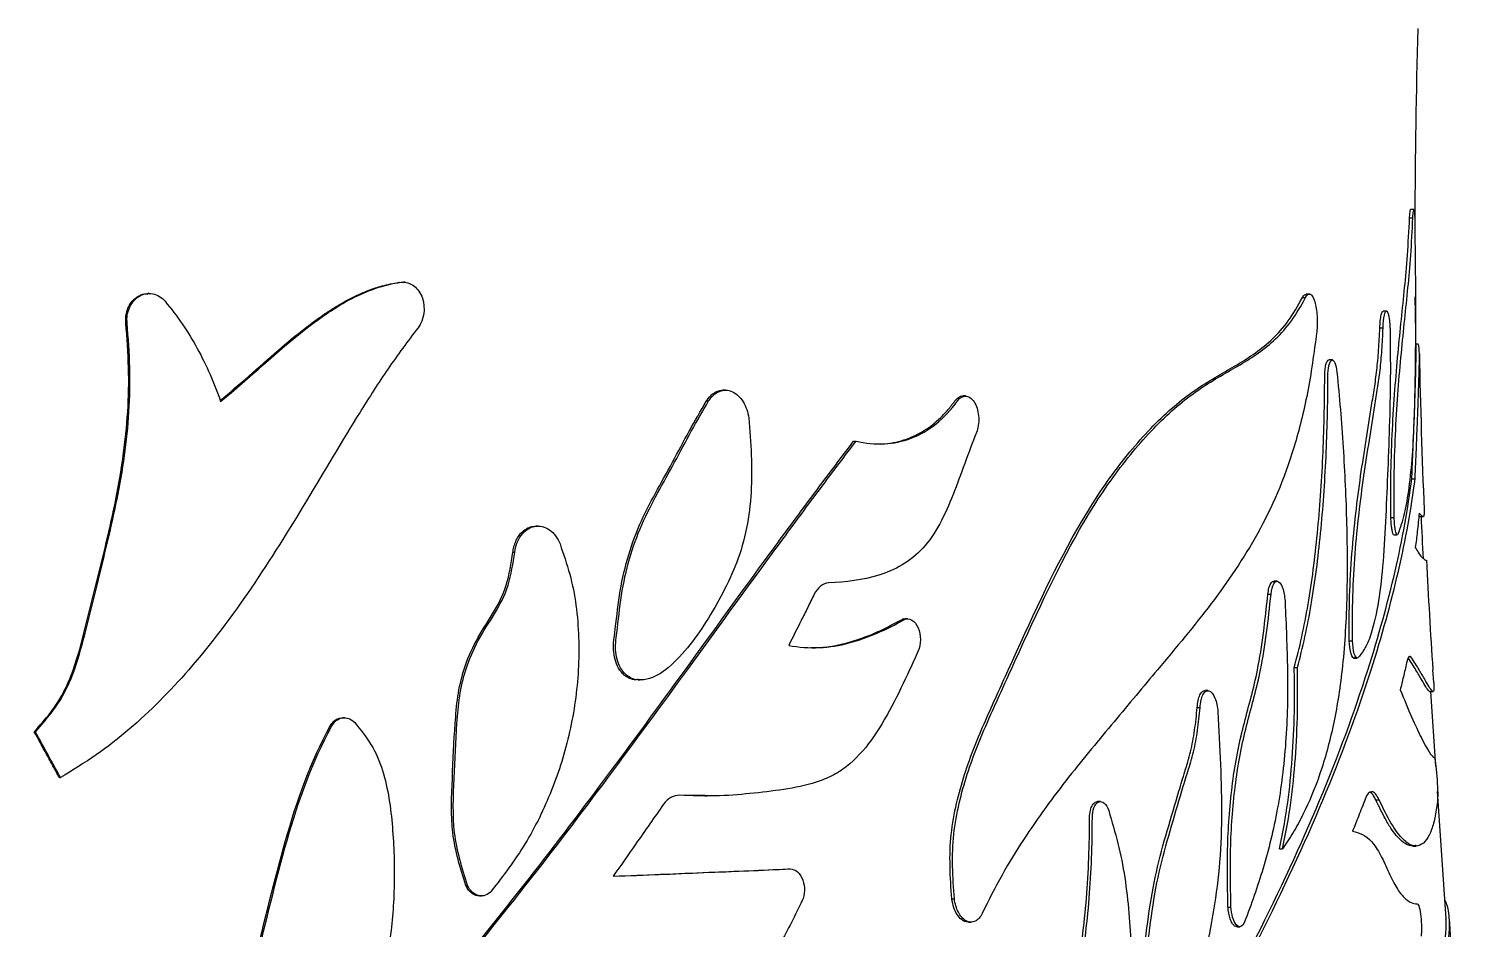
# Model space of a CAD drawing. Header units: millimetres. Extents: x 10 to 459, y 8 to 584.
# Drawn here: x 198.13 to 219.65, y 366.27 to 379.81 of the extents above; entities that cross this region are included whole.
import ezdxf

# ---------------------------------------------------------------- set-up
doc = ezdxf.new("R2010")
doc.units = ezdxf.units.MM
doc.layers.add('OUTLINE', color=7, linetype='Continuous', lineweight=25)

msp = doc.modelspace()

# ---------------------------------------------------------------- linework, layer by layer
at = {"layer": 'OUTLINE'}
for p, q in [((218.953, 377.09), (218.902, 377.09)), ((218.889, 376.965), (218.938, 376.965)), ((203.703, 375.997), (203.765, 375.993)), ((203.791, 375.997), (203.765, 375.997)), ((199.944, 375.828), (199.924, 375.828)), ((217.277, 375.766), (217.324, 375.766)), ((217.382, 375.82), (217.334, 375.82)), ((218.545, 375.563), (218.491, 375.563)), ((199.593, 375.383), (199.612, 375.383)), ((218.442, 375.311), (218.491, 375.311)), ((219.008, 375.069), (218.989, 375.069)), ((217.732, 374.83), (217.678, 374.83)), ((208.607, 374.376), (208.573, 374.376)), ((212.212, 374.288), (212.172, 374.288)), ((208.319, 374.213), (208.352, 374.213)), ((210.532, 373.609), (210.568, 373.609)), ((218.922, 373.045), (218.972, 373.045)), ((205.787, 372.333), (205.758, 372.333)), ((218.608, 372.464), (218.658, 372.464)), ((219.046, 372.477), (219.097, 372.477)), ((218.654, 372.199), (218.704, 372.199)), ((205.409, 371.939), (205.437, 371.939)), ((216.896, 371.504), (216.849, 371.504)), ((216.759, 371.311), (216.806, 371.311)), ((211.344, 370.94), (211.306, 370.94)), ((217.983, 370.61), (218.031, 370.61)), ((217.155, 370.209), (217.202, 370.209)), ((218.046, 370.348), (218.095, 370.348)), ((219.251, 369.982), (219.238, 370.173)), ((207.292, 370.02), (207.325, 370.02)), ((215.857, 369.859), (215.811, 369.859)), ((219.19, 369.847), (219.243, 369.847)), ((219.284, 368.722), (219.21, 369.847)), ((215.697, 369.605), (215.742, 369.605)), ((202.877, 369.452), (202.852, 369.452)), ((198.216, 369.24), (198.233, 369.24)), ((198.593, 368.552), (198.611, 368.552)), ((208.294, 368.285), (207.918, 368.286)), ((208.294, 368.276), (208.329, 368.276)), ((219.437, 366.429), (219.31, 368.341)), ((214.242, 368.192), (214.199, 368.192)), ((218.38, 368.219), (218.429, 368.219)), ((216.933, 367.48), (216.979, 367.48)), ((218.936, 367.524), (218.989, 367.524)), ((209.542, 367.179), (209.577, 367.179)), ((204.701, 366.931), (204.728, 366.931)), ((204.91, 366.773), (204.938, 366.773)), ((212.007, 366.73), (212.046, 366.73)), ((216.159, 366.607), (216.204, 366.607)), ((212.258, 366.379), (212.298, 366.379)), ((216.292, 366.31), (216.338, 366.31)), ((219.652, 363.949), (219.487, 366.429))]:
    msp.add_line(p, q, dxfattribs=at)
at = {"layer": 'OUTLINE', "flags": 128}
msp.add_lwpolyline([(218.986, 374.921), (218.976, 375.532), (218.973, 375.777)], dxfattribs=at)
at = {"layer": 'OUTLINE'}
for radius, start, end in [(100, 178.27842, 179.92371), (99.95, 181.07999, 182.42584), (100, 182.48062, 182.84465), (99.95, 182.8582, 183.8049)]:
    msp.add_arc((318.968, 376.805), radius, start, end, dxfattribs=at)
for points, knots in [([(218.889, 376.965), (218.89, 376.989), (218.892, 377.037), (218.898, 377.082), (218.901, 377.087), (218.903, 377.089)], [0, 0, 0, 0, 0.349727, 0.70065, 1, 1, 1, 1]), ([(218.938, 376.965), (218.94, 377.007), (218.943, 377.042), (218.949, 377.086), (218.952, 377.095), (218.958, 377.08), (218.961, 377.056), (218.965, 376.988), (218.966, 376.945), (218.967, 376.898)], [0, 0, 0, 0, 0.25, 0.25, 0.5, 0.5, 0.75, 0.75, 1, 1, 1, 1]), ([(218.608, 372.464), (218.606, 372.692), (218.605, 372.921), (218.613, 373.361), (218.62, 373.573), (218.641, 373.987), (218.654, 374.189), (218.683, 374.573), (218.699, 374.755), (218.748, 375.282), (218.783, 375.603), (218.83, 376.073), (218.845, 376.231), (218.869, 376.583), (218.879, 376.774), (218.889, 376.965)], [0, 0, 0, 0, 0.125, 0.125, 0.25, 0.25, 0.375, 0.375, 0.5, 0.5, 0.75, 0.75, 0.875, 0.875, 1, 1, 1, 1]), ([(218.658, 372.464), (218.656, 372.692), (218.655, 372.921), (218.662, 373.361), (218.67, 373.573), (218.69, 373.987), (218.703, 374.19), (218.732, 374.573), (218.748, 374.756), (218.798, 375.282), (218.833, 375.603), (218.88, 376.073), (218.895, 376.231), (218.919, 376.583), (218.929, 376.774), (218.938, 376.965)], [0, 0, 0, 0, 0.125, 0.125, 0.25, 0.25, 0.375, 0.375, 0.5, 0.5, 0.75, 0.75, 0.875, 0.875, 1, 1, 1, 1]), ([(218.967, 376.898), (218.969, 376.641), (218.973, 376.383), (218.976, 375.992), (218.976, 375.86), (218.977, 375.599), (218.977, 375.472), (218.976, 375.097), (218.974, 374.855), (218.968, 374.391), (218.963, 374.175), (218.948, 373.768), (218.939, 373.577), (218.913, 373.222), (218.897, 373.061), (218.858, 372.768), (218.835, 372.635), (218.78, 372.404), (218.748, 372.307), (218.713, 372.211)], [0, 0, 0, 0, 0.125, 0.125, 0.1875, 0.1875, 0.25, 0.25, 0.375, 0.375, 0.5, 0.5, 0.625, 0.625, 0.75, 0.75, 0.875, 0.875, 1, 1, 1, 1]), ([(201.012, 374.22), (201.156, 374.342), (201.449, 374.59), (201.866, 374.965), (202.218, 375.259), (202.499, 375.467), (202.718, 375.614), (202.947, 375.747), (203.189, 375.86), (203.442, 375.95), (203.616, 375.981), (203.703, 375.997)], [0, 0, 0, 0, 0.16875, 0.343886, 0.502853, 0.582741, 0.662618, 0.745538, 0.828425, 0.914236, 1, 1, 1, 1]), ([(201.017, 374.206), (201.455, 374.562), (201.862, 374.959), (202.519, 375.469), (202.747, 375.627), (203.223, 375.873), (203.469, 375.962), (203.729, 375.997)], [0, 0, 0, 0, 0.5, 0.5, 0.75, 0.75, 1, 1, 1, 1]), ([(203.729, 375.997), (203.797, 376.006), (203.866, 375.986), (203.98, 375.898), (204.024, 375.833), (204.1, 375.61), (204.076, 375.431), (203.984, 375.314)], [0, 0, 0, 0, 0.25, 0.25, 0.5, 0.5, 1, 1, 1, 1]), ([(199.593, 375.383), (199.591, 375.412), (199.588, 375.47), (199.603, 375.552), (199.63, 375.625), (199.666, 375.687), (199.711, 375.74), (199.777, 375.792), (199.851, 375.828), (199.907, 375.824), (199.924, 375.823)], [0, 0, 0, 0, 0.1352518, 0.2703131, 0.3851861, 0.4999864, 0.6093792, 0.718723, 0.9127476, 1, 1, 1, 1]), ([(199.612, 375.383), (199.604, 375.462), (199.615, 375.541), (199.676, 375.681), (199.725, 375.743), (199.85, 375.822), (199.924, 375.837), (200.067, 375.81), (200.132, 375.769), (200.181, 375.711)], [0, 0, 0, 0, 0.25, 0.25, 0.5, 0.5, 0.75, 0.75, 1, 1, 1, 1]), ([(212.856, 370.169), (213.19, 370.906), (213.521, 371.637), (214.069, 372.596), (214.26, 372.891), (214.558, 373.293), (214.66, 373.42), (214.866, 373.661), (214.971, 373.774), (215.285, 374.088), (215.493, 374.26), (215.903, 374.536), (216.104, 374.645), (216.485, 374.872), (216.664, 374.991), (216.911, 375.226), (216.99, 375.312), (217.139, 375.521), (217.208, 375.644), (217.277, 375.766)], [0, 0, 0, 0, 0.25, 0.25, 0.375, 0.375, 0.4375, 0.4375, 0.5, 0.5, 0.625, 0.625, 0.75, 0.75, 0.875, 0.875, 0.9375, 0.9375, 1, 1, 1, 1]), ([(212.898, 370.173), (213.233, 370.91), (213.564, 371.64), (214.112, 372.599), (214.304, 372.894), (214.603, 373.295), (214.705, 373.422), (214.911, 373.663), (215.016, 373.776), (215.33, 374.089), (215.539, 374.261), (215.949, 374.537), (216.15, 374.645), (216.531, 374.872), (216.711, 374.991), (216.958, 375.226), (217.037, 375.313), (217.186, 375.521), (217.256, 375.644), (217.324, 375.766)], [0, 0, 0, 0, 0.25, 0.25, 0.375, 0.375, 0.4375, 0.4375, 0.5, 0.5, 0.625, 0.625, 0.75, 0.75, 0.875, 0.875, 0.9375, 0.9375, 1, 1, 1, 1]), ([(217.277, 375.766), (217.288, 375.785), (217.306, 375.816), (217.326, 375.815), (217.334, 375.815)], [0, 0, 0, 0, 0.608918, 1, 1, 1, 1]), ([(217.324, 375.766), (217.346, 375.809), (217.372, 375.828), (217.423, 375.804), (217.446, 375.762), (217.481, 375.644), (217.493, 375.568), (217.503, 375.409), (217.501, 375.327), (217.493, 375.252)], [0, 0, 0, 0, 0.25, 0.25, 0.5, 0.5, 0.75, 0.75, 1, 1, 1, 1]), ([(200.181, 375.711), (200.365, 375.493), (200.527, 375.256), (200.805, 374.749), (200.921, 374.483), (201.017, 374.206)], [0, 0, 0, 0, 0.5, 0.5, 1, 1, 1, 1]), ([(218.442, 375.311), (218.444, 375.349), (218.447, 375.425), (218.461, 375.51), (218.477, 375.558), (218.487, 375.559), (218.491, 375.56)], [0, 0, 0, 0, 0.284504, 0.570171, 0.826356, 1, 1, 1, 1]), ([(218.491, 375.311), (218.493, 375.386), (218.5, 375.454), (218.52, 375.548), (218.534, 375.571), (218.561, 375.55), (218.573, 375.507), (218.59, 375.387), (218.595, 375.311), (218.597, 375.234)], [0, 0, 0, 0, 0.25, 0.25, 0.5, 0.5, 0.75, 0.75, 1, 1, 1, 1]), ([(198.799, 370.169), (198.873, 370.376), (198.929, 370.589), (199.037, 371.016), (199.088, 371.23), (199.247, 371.872), (199.354, 372.301), (199.528, 373.167), (199.592, 373.609), (199.634, 374.273), (199.639, 374.495), (199.626, 374.939), (199.609, 375.161), (199.593, 375.383)], [0, 0, 0, 0, 0.125, 0.125, 0.25, 0.25, 0.5, 0.5, 0.75, 0.75, 0.875, 0.875, 1, 1, 1, 1]), ([(198.819, 370.173), (198.892, 370.38), (198.948, 370.592), (199.056, 371.019), (199.107, 371.233), (199.266, 371.875), (199.373, 372.303), (199.547, 373.169), (199.612, 373.61), (199.653, 374.274), (199.658, 374.496), (199.645, 374.939), (199.628, 375.161), (199.612, 375.383)], [0, 0, 0, 0, 0.125, 0.125, 0.25, 0.25, 0.5, 0.5, 0.75, 0.75, 0.875, 0.875, 1, 1, 1, 1]), ([(203.984, 375.314), (203.831, 375.111), (203.678, 374.907), (203.388, 374.484), (203.249, 374.266), (202.839, 373.607), (202.577, 373.158), (201.771, 371.824), (201.214, 370.951), (200.537, 370.173)], [0, 0, 0, 0, 0.125, 0.125, 0.25, 0.25, 0.5, 0.5, 1, 1, 1, 1]), ([(217.493, 375.252), (217.472, 375.094), (217.451, 374.935), (217.406, 374.628), (217.381, 374.479), (217.297, 374.05), (217.23, 373.782), (217.002, 373.026), (216.817, 372.609), (216.396, 371.848), (216.16, 371.501), (215.653, 370.833), (215.382, 370.509), (215.1, 370.173)], [0, 0, 0, 0, 0.0625, 0.0625, 0.125, 0.125, 0.25, 0.25, 0.5, 0.5, 0.75, 0.75, 1, 1, 1, 1]), ([(217.983, 370.61), (217.982, 370.836), (217.981, 371.061), (217.994, 371.497), (218.006, 371.709), (218.038, 372.124), (218.058, 372.326), (218.102, 372.715), (218.127, 372.903), (218.206, 373.452), (218.264, 373.799), (218.332, 374.233), (218.346, 374.319), (218.373, 374.492), (218.385, 374.581), (218.407, 374.769), (218.416, 374.871), (218.43, 375.086), (218.436, 375.198), (218.442, 375.311)], [0, 0, 0, 0, 0.125, 0.125, 0.25, 0.25, 0.375, 0.375, 0.5, 0.5, 0.75, 0.75, 0.8125, 0.8125, 0.875, 0.875, 0.9375, 0.9375, 1, 1, 1, 1]), ([(218.031, 370.61), (218.03, 370.836), (218.029, 371.061), (218.042, 371.498), (218.055, 371.709), (218.086, 372.124), (218.106, 372.327), (218.151, 372.715), (218.176, 372.903), (218.255, 373.452), (218.313, 373.799), (218.381, 374.233), (218.395, 374.319), (218.422, 374.492), (218.434, 374.581), (218.456, 374.769), (218.465, 374.871), (218.479, 375.086), (218.485, 375.198), (218.491, 375.311)], [0, 0, 0, 0, 0.125, 0.125, 0.25, 0.25, 0.375, 0.375, 0.5, 0.5, 0.75, 0.75, 0.8125, 0.8125, 0.875, 0.875, 0.9375, 0.9375, 1, 1, 1, 1]), ([(218.597, 375.234), (218.598, 374.977), (218.601, 374.719), (218.596, 374.218), (218.589, 373.974), (218.573, 373.488), (218.564, 373.249), (218.544, 372.777), (218.534, 372.542), (218.51, 372.08), (218.496, 371.854), (218.456, 371.438), (218.43, 371.247), (218.364, 370.901), (218.326, 370.749), (218.255, 370.567), (218.228, 370.516), (218.172, 370.427), (218.143, 370.389), (218.112, 370.351)], [0, 0, 0, 0, 0.125, 0.125, 0.25, 0.25, 0.375, 0.375, 0.5, 0.5, 0.625, 0.625, 0.75, 0.75, 0.875, 0.875, 0.9375, 0.9375, 1, 1, 1, 1]), ([(218.922, 373.045), (218.926, 373.142), (218.935, 373.336), (218.946, 373.622), (218.957, 373.894), (218.967, 374.152), (218.975, 374.389), (218.982, 374.602), (218.985, 374.776), (218.987, 374.881), (218.985, 374.916), (218.985, 374.921)], [0, 0, 0, 0, 0.12109, 0.242156, 0.363809, 0.485439, 0.606968, 0.728438, 0.854329, 0.980207, 1, 1, 1, 1]), ([(218.972, 373.045), (218.976, 373.142), (218.985, 373.337), (218.996, 373.622), (219.007, 373.895), (219.017, 374.153), (219.025, 374.39), (219.032, 374.602), (219.036, 374.779), (219.036, 374.908), (219.034, 374.993), (219.027, 375.044), (219.018, 375.069), (219.009, 375.067), (219.006, 375.066)], [0, 0, 0, 0, 0.086899, 0.173783, 0.261088, 0.348376, 0.435591, 0.522765, 0.613112, 0.703452, 0.780488, 0.857541, 0.936461, 1, 1, 1, 1]), ([(217.613, 374.582), (217.614, 374.615), (217.615, 374.68), (217.63, 374.762), (217.651, 374.813), (217.669, 374.833), (217.678, 374.829), (217.679, 374.828)], [0, 0, 0, 0, 0.257934, 0.517136, 0.754475, 0.968553, 1, 1, 1, 1]), ([(217.66, 374.582), (217.661, 374.641), (217.666, 374.698), (217.686, 374.787), (217.701, 374.819), (217.734, 374.836), (217.751, 374.821), (217.78, 374.753), (217.79, 374.702), (217.796, 374.646)], [0, 0, 0, 0, 0.25, 0.25, 0.5, 0.5, 0.75, 0.75, 1, 1, 1, 1]), ([(217.155, 370.209), (217.238, 370.503), (217.306, 370.82), (217.42, 371.494), (217.467, 371.854), (217.54, 372.596), (217.567, 372.978), (217.603, 373.764), (217.612, 374.171), (217.613, 374.582)], [0, 0, 0, 0, 0.25, 0.25, 0.5, 0.5, 0.75, 0.75, 1, 1, 1, 1]), ([(217.202, 370.209), (217.285, 370.503), (217.353, 370.82), (217.468, 371.493), (217.514, 371.854), (217.588, 372.596), (217.614, 372.978), (217.651, 373.764), (217.66, 374.171), (217.66, 374.582)], [0, 0, 0, 0, 0.25, 0.25, 0.5, 0.5, 0.75, 0.75, 1, 1, 1, 1]), ([(217.796, 374.646), (217.814, 374.459), (217.832, 374.273), (217.864, 373.898), (217.878, 373.709), (217.902, 373.328), (217.912, 373.137), (217.93, 372.752), (217.937, 372.557), (217.951, 371.981), (217.953, 371.602), (217.938, 371.047), (217.93, 370.864), (217.907, 370.51), (217.892, 370.339), (217.874, 370.173)], [0, 0, 0, 0, 0.125, 0.125, 0.25, 0.25, 0.375, 0.375, 0.5, 0.5, 0.75, 0.75, 0.875, 0.875, 1, 1, 1, 1]), ([(208.319, 374.213), (208.333, 374.232), (208.359, 374.27), (208.407, 374.316), (208.461, 374.35), (208.517, 374.372), (208.555, 374.374), (208.573, 374.375)], [0, 0, 0, 0, 0.20218, 0.404212, 0.606987, 0.809795, 1, 1, 1, 1]), ([(208.352, 374.213), (208.395, 374.281), (208.452, 374.332), (208.578, 374.382), (208.647, 374.381), (208.773, 374.324), (208.829, 374.269), (208.914, 374.131), (208.943, 374.047), (208.957, 373.959)], [0, 0, 0, 0, 0.25, 0.25, 0.5, 0.5, 0.75, 0.75, 1, 1, 1, 1]), ([(212.054, 374.214), (212.071, 374.233), (212.105, 374.272), (212.15, 374.293), (212.172, 374.287), (212.172, 374.287)], [0, 0, 0, 0, 0.491465, 0.984519, 1, 1, 1, 1]), ([(212.093, 374.214), (212.13, 374.266), (212.179, 374.293), (212.276, 374.279), (212.323, 374.238), (212.389, 374.118), (212.408, 374.04), (212.416, 373.883), (212.404, 373.803), (212.378, 373.738)], [0, 0, 0, 0, 0.25, 0.25, 0.5, 0.5, 0.75, 0.75, 1, 1, 1, 1]), ([(207.018, 370.169), (206.967, 370.246), (206.935, 370.339), (206.917, 370.532), (206.927, 370.629), (206.967, 370.912), (206.983, 371.103), (207.04, 371.477), (207.081, 371.658), (207.182, 372.012), (207.242, 372.183), (207.46, 372.681), (207.641, 372.98), (207.892, 373.447), (207.974, 373.604), (208.144, 373.911), (208.232, 374.062), (208.319, 374.213)], [0, 0, 0, 0, 0.0625, 0.0625, 0.125, 0.125, 0.25, 0.25, 0.375, 0.375, 0.5, 0.5, 0.75, 0.75, 0.875, 0.875, 1, 1, 1, 1]), ([(207.047, 370.173), (206.996, 370.25), (206.965, 370.343), (206.948, 370.536), (206.959, 370.633), (206.998, 370.915), (207.014, 371.107), (207.072, 371.481), (207.113, 371.662), (207.214, 372.015), (207.275, 372.186), (207.492, 372.682), (207.674, 372.982), (207.925, 373.447), (208.007, 373.604), (208.177, 373.911), (208.265, 374.062), (208.352, 374.213)], [0, 0, 0, 0, 0.0625, 0.0625, 0.125, 0.125, 0.25, 0.25, 0.375, 0.375, 0.5, 0.5, 0.75, 0.75, 0.875, 0.875, 1, 1, 1, 1]), ([(210.568, 373.609), (210.853, 373.54), (211.137, 373.554), (211.528, 373.703), (211.655, 373.775), (211.888, 373.962), (211.995, 374.077), (212.093, 374.214)], [0, 0, 0, 0, 0.5, 0.5, 0.75, 0.75, 1, 1, 1, 1]), ([(210.881, 373.57), (210.908, 373.569), (210.99, 373.566), (211.125, 373.586), (211.287, 373.624), (211.446, 373.686), (211.592, 373.765), (211.722, 373.857), (211.839, 373.959), (211.951, 374.077), (212.019, 374.168), (212.054, 374.214)], [0, 0, 0, 0, 0.060096, 0.185203, 0.310302, 0.439129, 0.567945, 0.674483, 0.781009, 0.890506, 1, 1, 1, 1]), ([(208.957, 373.959), (208.97, 373.773), (208.985, 373.587), (209, 373.214), (209, 373.027), (208.979, 372.661), (208.957, 372.481), (208.886, 372.127), (208.837, 371.953), (208.715, 371.63), (208.642, 371.477), (208.486, 371.181), (208.404, 371.036), (208.228, 370.759), (208.134, 370.626), (207.932, 370.381), (207.826, 370.266), (207.705, 370.173)], [0, 0, 0, 0, 0.125, 0.125, 0.25, 0.25, 0.375, 0.375, 0.5, 0.5, 0.625, 0.625, 0.75, 0.75, 0.875, 0.875, 1, 1, 1, 1]), ([(207.998, 370.169), (208.427, 370.759), (208.85, 371.344), (209.483, 372.206), (209.693, 372.491), (210.113, 373.055), (210.323, 373.333), (210.532, 373.609)], [0, 0, 0, 0, 0.5, 0.5, 0.75, 0.75, 1, 1, 1, 1]), ([(208.033, 370.173), (208.462, 370.762), (208.886, 371.346), (209.519, 372.207), (209.729, 372.492), (210.149, 373.056), (210.36, 373.333), (210.568, 373.609)], [0, 0, 0, 0, 0.5, 0.5, 0.75, 0.75, 1, 1, 1, 1]), ([(212.378, 373.738), (212.254, 373.434), (212.149, 373.111), (211.965, 372.653), (211.9, 372.503), (211.752, 372.229), (211.669, 372.106), (211.477, 371.898), (211.37, 371.815), (211.148, 371.683), (211.03, 371.633), (210.668, 371.519), (210.417, 371.49), (210.159, 371.479)], [0, 0, 0, 0, 0.25, 0.25, 0.375, 0.375, 0.5, 0.5, 0.625, 0.625, 0.75, 0.75, 1, 1, 1, 1]), ([(218.261, 370.169), (218.422, 370.679), (218.56, 371.174), (218.726, 371.893), (218.775, 372.129), (218.859, 372.593), (218.894, 372.82), (218.922, 373.045)], [0, 0, 0, 0, 0.5, 0.5, 0.75, 0.75, 1, 1, 1, 1]), ([(218.311, 370.173), (218.472, 370.681), (218.609, 371.176), (218.776, 371.895), (218.825, 372.13), (218.909, 372.594), (218.944, 372.82), (218.972, 373.045)], [0, 0, 0, 0, 0.5, 0.5, 0.75, 0.75, 1, 1, 1, 1]), ([(219.107, 372.575), (219.107, 372.563), (219.11, 372.522), (219.106, 372.492), (219.095, 372.47), (219.073, 372.484), (219.047, 372.513), (219.033, 372.528)], [0, 0, 0, 0, 0.07919, 0.271246, 0.463368, 0.731264, 1, 1, 1, 1]), ([(205.409, 371.939), (205.414, 371.967), (205.423, 372.023), (205.451, 372.102), (205.49, 372.174), (205.537, 372.235), (205.592, 372.281), (205.65, 372.313), (205.707, 372.33), (205.742, 372.331), (205.758, 372.332)], [0, 0, 0, 0, 0.135391, 0.270771, 0.406638, 0.542427, 0.66822, 0.793964, 0.908877, 1, 1, 1, 1]), ([(205.437, 371.939), (205.449, 372.034), (205.482, 372.123), (205.585, 372.262), (205.657, 372.312), (205.81, 372.343), (205.892, 372.323), (206.028, 372.227), (206.084, 372.151), (206.119, 372.064)], [0, 0, 0, 0, 0.25, 0.25, 0.5, 0.5, 0.75, 0.75, 1, 1, 1, 1]), ([(218.654, 372.2), (218.654, 372.2), (218.65, 372.196), (218.643, 372.208), (218.632, 372.238), (218.622, 372.289), (218.613, 372.355), (218.609, 372.416), (218.608, 372.453), (218.608, 372.464)], [0, 0, 0, 0, 0.005108, 0.175718, 0.34451, 0.519584, 0.708917, 0.913514, 1, 1, 1, 1]), ([(218.713, 372.211), (218.708, 372.198), (218.702, 372.196), (218.689, 372.213), (218.683, 372.233), (218.666, 372.311), (218.659, 372.39), (218.658, 372.464)], [0, 0, 0, 0, 0.25, 0.25, 0.5, 0.5, 1, 1, 1, 1]), ([(219.033, 372.528), (219.029, 372.482), (219.025, 372.436), (219.02, 372.389), (219.016, 372.343), (219.01, 372.297), (219.005, 372.251), (218.996, 372.171), (218.985, 372.091), (218.974, 372.011)], [0, 0, 0, 0, 0.000296599, 0.000296599, 0.000296599, 0.000593199, 0.000593199, 0.000593199, 0.00110707, 0.00110707, 0.00110707, 0.00110707]), ([(219.046, 372.478), (219.046, 372.478), (219.043, 372.472), (219.036, 372.478), (219.029, 372.484)], [0, 0, 0, 0, 0.057043, 1, 1, 1, 1]), ([(204.674, 370.169), (204.723, 370.326), (204.786, 370.472), (204.937, 370.748), (205.023, 370.879), (205.185, 371.147), (205.26, 371.285), (205.358, 371.6), (205.383, 371.771), (205.409, 371.939)], [0, 0, 0, 0, 0.25, 0.25, 0.5, 0.5, 0.75, 0.75, 1, 1, 1, 1]), ([(204.702, 370.173), (204.751, 370.329), (204.815, 370.475), (204.966, 370.751), (205.052, 370.882), (205.214, 371.149), (205.289, 371.288), (205.387, 371.604), (205.412, 371.772), (205.437, 371.939)], [0, 0, 0, 0, 0.25, 0.25, 0.5, 0.5, 0.75, 0.75, 1, 1, 1, 1]), ([(206.119, 372.064), (206.17, 371.914), (206.222, 371.763), (206.306, 371.457), (206.337, 371.301), (206.38, 370.982), (206.392, 370.819), (206.403, 370.495), (206.402, 370.334), (206.393, 370.173)], [0, 0, 0, 0, 0.25, 0.25, 0.5, 0.5, 0.75, 0.75, 1, 1, 1, 1]), ([(218.974, 372.011), (218.991, 371.983), (219.025, 371.928), (219.066, 371.87), (219.098, 371.841), (219.121, 371.825), (219.134, 371.82), (219.139, 371.82), (219.142, 371.821), (219.142, 371.821), (219.141, 371.821)], [0, 0, 0, 0, 0.1570403, 0.3143205, 0.4713953, 0.6286979, 0.7857403, 0.8642566, 0.9427724, 1, 1, 1, 1]), ([(216.759, 371.311), (216.764, 371.343), (216.772, 371.408), (216.801, 371.473), (216.828, 371.505), (216.845, 371.501), (216.849, 371.5)], [0, 0, 0, 0, 0.307515, 0.616698, 0.898758, 1, 1, 1, 1]), ([(216.806, 371.311), (216.812, 371.376), (216.826, 371.432), (216.868, 371.501), (216.894, 371.512), (216.945, 371.479), (216.969, 371.436), (217.004, 371.323), (217.014, 371.254), (217.018, 371.184)], [0, 0, 0, 0, 0.25, 0.25, 0.5, 0.5, 0.75, 0.75, 1, 1, 1, 1]), ([(209.94, 371.308), (209.907, 371.242), (209.874, 371.176), (209.841, 371.11), (209.808, 371.044), (209.775, 370.978), (209.742, 370.911), (209.681, 370.788), (209.619, 370.664), (209.556, 370.54)], [0, 0, 0, 0, 0.0002490469, 0.0002490469, 0.0002490469, 0.0004980937, 0.0004980937, 0.0004980937, 0.0009651534, 0.0009651534, 0.0009651534, 0.0009651534]), ([(216.602, 370.169), (216.637, 370.348), (216.667, 370.534), (216.717, 370.917), (216.738, 371.114), (216.759, 371.311)], [0, 0, 0, 0, 0.5, 0.5, 1, 1, 1, 1]), ([(216.648, 370.173), (216.684, 370.351), (216.714, 370.536), (216.764, 370.918), (216.785, 371.115), (216.806, 371.311)], [0, 0, 0, 0, 0.5, 0.5, 1, 1, 1, 1]), ([(209.556, 370.54), (209.867, 370.479), (210.173, 370.5), (210.753, 370.652), (211.027, 370.779), (211.289, 370.926)], [0, 0, 0, 0, 0.5, 0.5, 1, 1, 1, 1]), ([(209.89, 370.508), (209.951, 370.508), (210.102, 370.508), (210.338, 370.55), (210.626, 370.63), (210.932, 370.755), (211.145, 370.869), (211.251, 370.926)], [0, 0, 0, 0, 0.124278, 0.310227, 0.49745, 0.748138, 1, 1, 1, 1]), ([(211.251, 370.926), (211.269, 370.935), (211.287, 370.945), (211.306, 370.94), (211.306, 370.94)], [0, 0, 0, 0, 0.977478, 1, 1, 1, 1]), ([(211.289, 370.926), (211.326, 370.947), (211.369, 370.944), (211.446, 370.898), (211.479, 370.855), (211.524, 370.749), (211.536, 370.687), (211.536, 370.564), (211.525, 370.505), (211.503, 370.456)], [0, 0, 0, 0, 0.25, 0.25, 0.5, 0.5, 0.75, 0.75, 1, 1, 1, 1]), ([(218.064, 370.351), (218.047, 370.336), (218.025, 370.362), (217.994, 370.467), (217.984, 370.54), (217.983, 370.61)], [0, 0, 0, 0, 0.5, 0.5, 1, 1, 1, 1]), ([(218.112, 370.351), (218.095, 370.336), (218.074, 370.362), (218.042, 370.467), (218.032, 370.54), (218.031, 370.61)], [0, 0, 0, 0, 0.5, 0.5, 1, 1, 1, 1]), ([(197.487, 356.82), (197.75, 357.082), (198.009, 357.347), (198.499, 357.899), (198.735, 358.181), (199.423, 359.043), (199.856, 359.637), (200.713, 360.824), (201.136, 361.418), (202.008, 362.571), (202.458, 363.13), (203.359, 364.227), (203.811, 364.765), (204.701, 365.839), (205.137, 366.375), (206.409, 367.998), (207.215, 369.09), (207.998, 370.169)], [0, 0, 0, 0, 0.0625, 0.0625, 0.125, 0.125, 0.25, 0.25, 0.375, 0.375, 0.5, 0.5, 0.625, 0.625, 0.75, 0.75, 1, 1, 1, 1]), ([(197.503, 356.82), (197.766, 357.082), (198.025, 357.347), (198.516, 357.899), (198.752, 358.182), (199.442, 359.044), (199.876, 359.638), (200.734, 360.825), (201.158, 361.419), (202.032, 362.573), (202.483, 363.132), (203.386, 364.229), (203.839, 364.767), (204.73, 365.841), (205.167, 366.378), (206.441, 368), (207.249, 369.094), (208.033, 370.173)], [0, 0, 0, 0, 0.0625, 0.0625, 0.125, 0.125, 0.25, 0.25, 0.375, 0.375, 0.5, 0.5, 0.625, 0.625, 0.75, 0.75, 1, 1, 1, 1]), ([(198.216, 369.24), (198.337, 369.378), (198.457, 369.516), (198.659, 369.821), (198.736, 369.99), (198.799, 370.169)], [0, 0, 0, 0, 0.5, 0.5, 1, 1, 1, 1]), ([(198.233, 369.24), (198.354, 369.378), (198.475, 369.517), (198.677, 369.823), (198.755, 369.993), (198.819, 370.173)], [0, 0, 0, 0, 0.5, 0.5, 1, 1, 1, 1]), ([(200.537, 370.173), (200.258, 369.851), (199.961, 369.552), (199.483, 369.143), (199.318, 369.013), (198.972, 368.773), (198.792, 368.663), (198.611, 368.552)], [0, 0, 0, 0, 0.5, 0.5, 0.75, 0.75, 1, 1, 1, 1]), ([(204.701, 366.931), (204.62, 367.191), (204.539, 367.451), (204.477, 367.989), (204.489, 368.267), (204.511, 368.816), (204.523, 369.09), (204.552, 369.5), (204.563, 369.636), (204.603, 369.905), (204.633, 370.038), (204.674, 370.169)], [0, 0, 0, 0, 0.25, 0.25, 0.5, 0.5, 0.75, 0.75, 0.875, 0.875, 1, 1, 1, 1]), ([(204.728, 366.931), (204.647, 367.191), (204.566, 367.451), (204.503, 367.99), (204.516, 368.268), (204.538, 368.818), (204.55, 369.093), (204.579, 369.503), (204.59, 369.639), (204.631, 369.909), (204.661, 370.042), (204.702, 370.173)], [0, 0, 0, 0, 0.25, 0.25, 0.5, 0.5, 0.75, 0.75, 0.875, 0.875, 1, 1, 1, 1]), ([(206.393, 370.173), (206.375, 369.853), (206.33, 369.543), (206.195, 368.939), (206.103, 368.643), (205.878, 368.08), (205.747, 367.812), (205.443, 367.309), (205.266, 367.076), (205.086, 366.847)], [0, 0, 0, 0, 0.25, 0.25, 0.5, 0.5, 0.75, 0.75, 1, 1, 1, 1]), ([(207.292, 370.025), (207.274, 370.024), (207.238, 370.021), (207.182, 370.036), (207.127, 370.059), (207.077, 370.097), (207.041, 370.136), (207.023, 370.162), (207.018, 370.169)], [0, 0, 0, 0, 0.17794, 0.364432, 0.550605, 0.738716, 0.927036, 1, 1, 1, 1]), ([(207.705, 370.173), (207.605, 370.096), (207.498, 370.038), (207.319, 370.016), (207.257, 370.02), (207.14, 370.066), (207.087, 370.111), (207.047, 370.173)], [0, 0, 0, 0, 0.5, 0.5, 0.75, 0.75, 1, 1, 1, 1]), ([(207.409, 351.999), (207.548, 352.232), (207.686, 352.465), (207.965, 352.924), (208.107, 353.15), (208.534, 353.821), (208.822, 354.258), (209.693, 355.541), (210.28, 356.36), (211.438, 357.952), (212.008, 358.723), (212.821, 359.863), (213.085, 360.24), (213.597, 360.996), (213.845, 361.374), (214.563, 362.509), (215.011, 363.266), (215.846, 364.737), (216.232, 365.454), (217.29, 367.556), (217.858, 368.895), (218.261, 370.169)], [0, 0, 0, 0, 0.03125, 0.03125, 0.0625, 0.0625, 0.125, 0.125, 0.25, 0.25, 0.375, 0.375, 0.4375, 0.4375, 0.5, 0.5, 0.625, 0.625, 0.75, 0.75, 1, 1, 1, 1]), ([(207.44, 351.999), (207.579, 352.232), (207.717, 352.466), (207.997, 352.925), (208.139, 353.151), (208.567, 353.822), (208.856, 354.259), (209.728, 355.542), (210.316, 356.362), (211.477, 357.954), (212.048, 358.726), (212.862, 359.865), (213.127, 360.243), (213.64, 360.999), (213.888, 361.377), (214.607, 362.512), (215.056, 363.269), (215.892, 364.741), (216.279, 365.458), (217.338, 367.56), (217.907, 368.899), (218.311, 370.173)], [0, 0, 0, 0, 0.03125, 0.03125, 0.0625, 0.0625, 0.125, 0.125, 0.25, 0.25, 0.375, 0.375, 0.4375, 0.4375, 0.5, 0.5, 0.625, 0.625, 0.75, 0.75, 1, 1, 1, 1]), ([(211.373, 370.173), (211.288, 369.987), (211.2, 369.803), (211.013, 369.448), (210.913, 369.277), (210.687, 368.964), (210.563, 368.828), (210.355, 368.665), (210.281, 368.618), (210.128, 368.54), (210.05, 368.509), (209.812, 368.432), (209.648, 368.4), (209.315, 368.349), (209.145, 368.329), (208.802, 368.295), (208.628, 368.281), (208.276, 368.273), (208.098, 368.279), (207.918, 368.286)], [0, 0, 0, 0, 0.125, 0.125, 0.25, 0.25, 0.375, 0.375, 0.4375, 0.4375, 0.5, 0.5, 0.625, 0.625, 0.75, 0.75, 0.875, 0.875, 1, 1, 1, 1]), ([(212.007, 366.73), (211.996, 366.893), (211.985, 367.056), (211.978, 367.38), (211.982, 367.541), (212.016, 367.857), (212.045, 368.014), (212.114, 368.315), (212.155, 368.46), (212.291, 368.883), (212.4, 369.15), (212.626, 369.665), (212.742, 369.917), (212.856, 370.169)], [0, 0, 0, 0, 0.125, 0.125, 0.25, 0.25, 0.375, 0.375, 0.5, 0.5, 0.75, 0.75, 1, 1, 1, 1]), ([(212.046, 366.73), (212.035, 366.893), (212.024, 367.057), (212.017, 367.381), (212.021, 367.542), (212.055, 367.859), (212.084, 368.016), (212.154, 368.317), (212.195, 368.462), (212.331, 368.886), (212.441, 369.152), (212.667, 369.668), (212.784, 369.92), (212.898, 370.173)], [0, 0, 0, 0, 0.125, 0.125, 0.25, 0.25, 0.375, 0.375, 0.5, 0.5, 0.75, 0.75, 1, 1, 1, 1]), ([(215.1, 370.173), (214.889, 369.919), (214.67, 369.66), (214.223, 369.124), (213.993, 368.849), (213.534, 368.265), (213.304, 367.953), (212.973, 367.447), (212.865, 367.273), (212.66, 366.902), (212.562, 366.707), (212.463, 366.511)], [0, 0, 0, 0, 0.25, 0.25, 0.5, 0.5, 0.75, 0.75, 0.875, 0.875, 1, 1, 1, 1]), ([(216.159, 366.607), (216.151, 366.939), (216.144, 367.27), (216.169, 367.911), (216.195, 368.225), (216.257, 368.682), (216.282, 368.83), (216.339, 369.112), (216.371, 369.246), (216.473, 369.641), (216.546, 369.892), (216.602, 370.169)], [0, 0, 0, 0, 0.25, 0.25, 0.5, 0.5, 0.625, 0.625, 0.75, 0.75, 1, 1, 1, 1]), ([(216.204, 366.607), (216.196, 366.939), (216.189, 367.271), (216.214, 367.913), (216.241, 368.227), (216.303, 368.684), (216.327, 368.833), (216.385, 369.114), (216.417, 369.249), (216.519, 369.644), (216.593, 369.895), (216.648, 370.173)], [0, 0, 0, 0, 0.25, 0.25, 0.5, 0.5, 0.625, 0.625, 0.75, 0.75, 1, 1, 1, 1]), ([(217.053, 370.173), (217.059, 369.799), (217.051, 369.435), (217.001, 368.733), (216.958, 368.392), (216.843, 367.763), (216.77, 367.47), (216.603, 366.911), (216.508, 366.646), (216.409, 366.383)], [0, 0, 0, 0, 0.25, 0.25, 0.5, 0.5, 0.75, 0.75, 1, 1, 1, 1]), ([(216.933, 367.48), (216.976, 367.678), (217.014, 367.882), (217.076, 368.309), (217.1, 368.529), (217.136, 368.984), (217.148, 369.217), (217.161, 369.687), (217.161, 369.927), (217.156, 370.169)], [0, 0, 0, 0, 0.25, 0.25, 0.5, 0.5, 0.75, 0.75, 1, 1, 1, 1]), ([(217.874, 370.173), (217.84, 369.87), (217.795, 369.592), (217.683, 369.075), (217.617, 368.835), (217.465, 368.389), (217.38, 368.185), (217.239, 367.902), (217.191, 367.813), (217.088, 367.642), (217.034, 367.561), (216.979, 367.48)], [0, 0, 0, 0, 0.25, 0.25, 0.5, 0.5, 0.75, 0.75, 0.875, 0.875, 1, 1, 1, 1]), ([(216.979, 367.48), (217.022, 367.678), (217.06, 367.883), (217.123, 368.309), (217.147, 368.531), (217.183, 368.986), (217.195, 369.219), (217.208, 369.69), (217.207, 369.93), (217.202, 370.173)], [0, 0, 0, 0, 0.25, 0.25, 0.5, 0.5, 0.75, 0.75, 1, 1, 1, 1]), ([(218.82, 370.173), (218.812, 370.137), (218.804, 370.101), (218.795, 370.065), (218.78, 370.001), (218.764, 369.937), (218.748, 369.873)], [0, 0, 0, 0, 0.0002214769, 0.0002214769, 0.0002214769, 0.0006161556, 0.0006161556, 0.0006161556, 0.0006161556]), ([(219.19, 369.848), (219.186, 369.849), (219.177, 369.852), (219.158, 369.878), (219.124, 369.929), (219.071, 370.021), (219.013, 370.12), (218.984, 370.169)], [0, 0, 0, 0, 0.129326, 0.272479, 0.415646, 0.707392, 1, 1, 1, 1]), ([(219.251, 369.982), (219.251, 369.976), (219.254, 369.937), (219.255, 369.897), (219.252, 369.857), (219.243, 369.844), (219.228, 369.852), (219.208, 369.878), (219.174, 369.93), (219.12, 370.022), (219.061, 370.122), (219.032, 370.173)], [0, 0, 0, 0, 0.017975, 0.106949, 0.195959, 0.294532, 0.393139, 0.492895, 0.592663, 0.796028, 1, 1, 1, 1]), ([(215.697, 369.605), (215.7, 369.641), (215.705, 369.715), (215.734, 369.8), (215.772, 369.852), (215.8, 369.856), (215.812, 369.857)], [0, 0, 0, 0, 0.274718, 0.550318, 0.801328, 1, 1, 1, 1]), ([(215.742, 369.605), (215.744, 369.678), (215.757, 369.747), (215.804, 369.842), (215.837, 369.866), (215.905, 369.848), (215.939, 369.807), (215.987, 369.69), (216.002, 369.615), (216.006, 369.54)], [0, 0, 0, 0, 0.25, 0.25, 0.5, 0.5, 0.75, 0.75, 1, 1, 1, 1]), ([(218.748, 369.873), (218.87, 369.571), (218.978, 369.325), (219.154, 368.971), (219.22, 368.866), (219.262, 368.851)], [0, 0, 0, 0, 0.5, 0.5, 1, 1, 1, 1]), ([(214.796, 364.336), (214.796, 364.58), (214.795, 364.824), (214.823, 365.302), (214.849, 365.537), (214.903, 366.004), (214.932, 366.236), (214.996, 366.695), (215.035, 366.919), (215.131, 367.347), (215.187, 367.552), (215.304, 367.954), (215.363, 368.153), (215.451, 368.449), (215.481, 368.547), (215.542, 368.741), (215.571, 368.838), (215.622, 369.044), (215.641, 369.152), (215.673, 369.375), (215.685, 369.49), (215.697, 369.605)], [0, 0, 0, 0, 0.125, 0.125, 0.25, 0.25, 0.375, 0.375, 0.5, 0.5, 0.625, 0.625, 0.75, 0.75, 0.8125, 0.8125, 0.875, 0.875, 0.9375, 0.9375, 1, 1, 1, 1]), ([(214.839, 364.336), (214.838, 364.58), (214.838, 364.824), (214.866, 365.302), (214.892, 365.537), (214.946, 366.004), (214.975, 366.236), (215.039, 366.695), (215.078, 366.919), (215.174, 367.347), (215.231, 367.553), (215.348, 367.954), (215.407, 368.153), (215.495, 368.45), (215.525, 368.547), (215.586, 368.741), (215.616, 368.838), (215.666, 369.044), (215.686, 369.152), (215.717, 369.375), (215.729, 369.49), (215.742, 369.605)], [0, 0, 0, 0, 0.125, 0.125, 0.25, 0.25, 0.375, 0.375, 0.5, 0.5, 0.625, 0.625, 0.75, 0.75, 0.8125, 0.8125, 0.875, 0.875, 0.9375, 0.9375, 1, 1, 1, 1]), ([(216.006, 369.54), (216.036, 369.012), (216.066, 368.484), (216.059, 367.698), (216.048, 367.442), (216.002, 366.948), (215.969, 366.708), (215.887, 366.238), (215.84, 366.01), (215.734, 365.57), (215.675, 365.357), (215.546, 364.948), (215.475, 364.75), (215.316, 364.377), (215.226, 364.204), (215.134, 364.031)], [0, 0, 0, 0, 0.25, 0.25, 0.375, 0.375, 0.5, 0.5, 0.625, 0.625, 0.75, 0.75, 0.875, 0.875, 1, 1, 1, 1]), ([(201.525, 365.789), (201.682, 366.396), (201.821, 367.009), (202.166, 368.209), (202.371, 368.793), (202.663, 369.328)], [0, 0, 0, 0, 0.5, 0.5, 1, 1, 1, 1]), ([(201.547, 365.789), (201.705, 366.396), (201.843, 367.009), (202.189, 368.209), (202.395, 368.793), (202.687, 369.328)], [0, 0, 0, 0, 0.5, 0.5, 1, 1, 1, 1]), ([(203.031, 369.383), (203.117, 369.275), (203.204, 369.167), (203.35, 368.929), (203.408, 368.795), (203.535, 368.385), (203.574, 368.096), (203.623, 367.522), (203.631, 367.233), (203.62, 366.658), (203.599, 366.375), (203.517, 365.818), (203.456, 365.545), (203.291, 365.01), (203.185, 364.75), (202.933, 364.266), (202.787, 364.035), (202.447, 363.617), (202.25, 363.441), (202.049, 363.267)], [0, 0, 0, 0, 0.0625, 0.0625, 0.125, 0.125, 0.25, 0.25, 0.375, 0.375, 0.5, 0.5, 0.625, 0.625, 0.75, 0.75, 0.875, 0.875, 1, 1, 1, 1]), ([(202.663, 369.328), (202.68, 369.353), (202.713, 369.403), (202.783, 369.446), (202.832, 369.448), (202.853, 369.449)], [0, 0, 0, 0, 0.36348, 0.728127, 1, 1, 1, 1]), ([(202.687, 369.328), (202.722, 369.392), (202.78, 369.438), (202.91, 369.46), (202.979, 369.434), (203.031, 369.383)], [0, 0, 0, 0, 0.5, 0.5, 1, 1, 1, 1]), ([(198.593, 368.552), (198.561, 368.611), (198.529, 368.669), (198.497, 368.727), (198.465, 368.786), (198.433, 368.844), (198.401, 368.903), (198.339, 369.015), (198.278, 369.127), (198.216, 369.24)], [0, 0, 0, 0, 0.0002011174, 0.0002011174, 0.0002011174, 0.0004022347, 0.0004022347, 0.0004022347, 0.0007891471, 0.0007891471, 0.0007891471, 0.0007891471]), ([(198.611, 368.552), (198.579, 368.611), (198.547, 368.669), (198.515, 368.727), (198.483, 368.786), (198.45, 368.844), (198.418, 368.902), (198.357, 369.015), (198.295, 369.127), (198.233, 369.24)], [0, 0, 0, 0, 0.0002011174, 0.0002011174, 0.0002011174, 0.0004022347, 0.0004022347, 0.0004022347, 0.000789443, 0.000789443, 0.000789443, 0.000789443]), ([(219.262, 368.851), (219.267, 368.849), (219.273, 368.817), (219.286, 368.714), (219.292, 368.644), (219.303, 368.501), (219.307, 368.426), (219.312, 368.299), (219.312, 368.248), (219.309, 368.222)], [0, 0, 0, 0, 0.25, 0.25, 0.5, 0.5, 0.75, 0.75, 1, 1, 1, 1]), ([(218.221, 368.228), (218.205, 368.185), (218.188, 368.141), (218.171, 368.098), (218.154, 368.055), (218.137, 368.011), (218.12, 367.968), (218.091, 367.894), (218.061, 367.82), (218.031, 367.745)], [0, 0, 0, 0, 0.0002518597, 0.0002518597, 0.0002518597, 0.0005037195, 0.0005037195, 0.0005037195, 0.0009299456, 0.0009299456, 0.0009299456, 0.0009299456]), ([(218.429, 368.219), (218.394, 368.296), (218.357, 368.338), (218.284, 368.341), (218.249, 368.302), (218.221, 368.228)], [0, 0, 0, 0, 0.5, 0.5, 1, 1, 1, 1]), ([(218.38, 368.219), (218.37, 368.24), (218.348, 368.283), (218.318, 368.321), (218.3, 368.329), (218.292, 368.332)], [0, 0, 0, 0, 0.3788643, 0.7576299, 1, 1, 1, 1]), ([(207.676, 368.154), (207.606, 368.055), (207.537, 367.955), (207.467, 367.856), (207.398, 367.756), (207.328, 367.657), (207.259, 367.557), (207.145, 367.394), (207.031, 367.232), (206.917, 367.069)], [0, 0, 0, 0, 0.000412155, 0.000412155, 0.000412155, 0.00082431, 0.00082431, 0.00082431, 0.001494152, 0.001494152, 0.001494152, 0.001494152]), ([(214.366, 368.056), (214.415, 367.893), (214.463, 367.73), (214.546, 367.396), (214.58, 367.225), (214.634, 366.874), (214.654, 366.694), (214.685, 366.337), (214.695, 366.159), (214.714, 365.627), (214.709, 365.274), (214.668, 364.573), (214.632, 364.231), (214.528, 363.57), (214.46, 363.249), (214.285, 362.639), (214.179, 362.357), (213.987, 361.975), (213.917, 361.853), (213.767, 361.629), (213.688, 361.526), (213.519, 361.344), (213.428, 361.266), (213.237, 361.131), (213.137, 361.072), (213.035, 361.014)], [0, 0, 0, 0, 0.0625, 0.0625, 0.125, 0.125, 0.1875, 0.1875, 0.25, 0.25, 0.375, 0.375, 0.5, 0.5, 0.625, 0.625, 0.75, 0.75, 0.8125, 0.8125, 0.875, 0.875, 0.9375, 0.9375, 1, 1, 1, 1]), ([(214.078, 367.951), (214.08, 367.989), (214.085, 368.06), (214.118, 368.139), (214.157, 368.185), (214.187, 368.189), (214.2, 368.191)], [0, 0, 0, 0, 0.307805, 0.569522, 0.807362, 1, 1, 1, 1]), ([(214.12, 367.951), (214.12, 368.005), (214.128, 368.056), (214.16, 368.14), (214.184, 368.172), (214.24, 368.198), (214.271, 368.192), (214.326, 368.144), (214.35, 368.104), (214.366, 368.056)], [0, 0, 0, 0, 0.25, 0.25, 0.5, 0.5, 0.75, 0.75, 1, 1, 1, 1]), ([(218.936, 367.527), (218.916, 367.527), (218.872, 367.529), (218.796, 367.574), (218.711, 367.652), (218.62, 367.769), (218.533, 367.911), (218.454, 368.068), (218.405, 368.169), (218.38, 368.219)], [0, 0, 0, 0, 0.141304, 0.298277, 0.455928, 0.613358, 0.770029, 0.884985, 1, 1, 1, 1]), ([(219.309, 368.222), (219.301, 368.138), (219.289, 368.054), (219.259, 367.902), (219.241, 367.833), (219.175, 367.652), (219.117, 367.566), (219.006, 367.52), (218.965, 367.519), (218.874, 367.554), (218.825, 367.59), (218.721, 367.701), (218.666, 367.773), (218.55, 367.968), (218.491, 368.094), (218.429, 368.219)], [0, 0, 0, 0, 0.125, 0.125, 0.25, 0.25, 0.5, 0.5, 0.625, 0.625, 0.75, 0.75, 0.875, 0.875, 1, 1, 1, 1]), ([(213.383, 363.348), (213.494, 363.698), (213.564, 364.079), (213.728, 364.822), (213.816, 365.187), (213.95, 365.946), (213.999, 366.339), (214.063, 367.137), (214.078, 367.541), (214.078, 367.951)], [0, 0, 0, 0, 0.25, 0.25, 0.5, 0.5, 0.75, 0.75, 1, 1, 1, 1]), ([(213.423, 363.348), (213.534, 363.698), (213.605, 364.079), (213.769, 364.821), (213.857, 365.187), (213.992, 365.946), (214.041, 366.339), (214.105, 367.137), (214.12, 367.541), (214.12, 367.951)], [0, 0, 0, 0, 0.25, 0.25, 0.5, 0.5, 0.75, 0.75, 1, 1, 1, 1]), ([(218.031, 367.745), (218.132, 367.727), (218.228, 367.685), (218.365, 367.535), (218.41, 367.469), (218.495, 367.306), (218.536, 367.212), (218.616, 367.037), (218.656, 366.957), (218.734, 366.833), (218.772, 366.785), (218.88, 366.676), (218.947, 366.651), (219.005, 366.655)], [0, 0, 0, 0, 0.25, 0.25, 0.375, 0.375, 0.5, 0.5, 0.625, 0.625, 0.75, 0.75, 1, 1, 1, 1]), ([(218.988, 367.538), (218.977, 367.531), (218.962, 367.522), (218.943, 367.525), (218.938, 367.526)], [0, 0, 0, 0, 0.742998, 1, 1, 1, 1]), ([(206.918, 367.07), (207.157, 367.079), (207.645, 367.099), (208.322, 367.127), (208.959, 367.153), (209.347, 367.17), (209.542, 367.179)], [0, 0, 0, 0, 0.262441, 0.536435, 0.768144, 1, 1, 1, 1]), ([(209.577, 367.179), (209.616, 367.18), (209.655, 367.164), (209.722, 367.103), (209.75, 367.06), (209.803, 366.912), (209.8, 366.791), (209.759, 366.703)], [0, 0, 0, 0, 0.25, 0.25, 0.5, 0.5, 1, 1, 1, 1]), ([(204.911, 366.775), (204.891, 366.776), (204.848, 366.778), (204.784, 366.815), (204.733, 366.869), (204.711, 366.913), (204.701, 366.931)], [0, 0, 0, 0, 0.228255, 0.505766, 0.792367, 1, 1, 1, 1]), ([(205.086, 366.847), (205.037, 366.788), (204.964, 366.761), (204.824, 366.795), (204.763, 366.855), (204.728, 366.931)], [0, 0, 0, 0, 0.5, 0.5, 1, 1, 1, 1]), ([(212.258, 366.384), (212.246, 366.383), (212.21, 366.38), (212.15, 366.417), (212.086, 366.49), (212.032, 366.597), (212.016, 366.684), (212.007, 366.73)], [0, 0, 0, 0, 0.101794, 0.309145, 0.52052, 0.744457, 1, 1, 1, 1]), ([(212.463, 366.511), (212.437, 366.455), (212.4, 366.413), (212.315, 366.373), (212.266, 366.375), (212.177, 366.425), (212.136, 366.472), (212.076, 366.588), (212.055, 366.658), (212.046, 366.73)], [0, 0, 0, 0, 0.25, 0.25, 0.5, 0.5, 0.75, 0.75, 1, 1, 1, 1]), ([(219.161, 363.548), (219.181, 363.689), (219.222, 363.973), (219.275, 364.388), (219.32, 364.755), (219.357, 365.07), (219.387, 365.337), (219.414, 365.58), (219.439, 365.8), (219.461, 365.986), (219.478, 366.139), (219.489, 366.265), (219.491, 366.389), (219.48, 366.518), (219.456, 366.637), (219.429, 366.699), (219.417, 366.725)], [0, 0, 0, 0, 0.080028, 0.160058, 0.240051, 0.30113, 0.362297, 0.423405, 0.484403, 0.550857, 0.617439, 0.684141, 0.750758, 0.841312, 0.931882, 1, 1, 1, 1]), ([(209.759, 366.703), (209.652, 366.483), (209.544, 366.263), (209.305, 365.848), (209.173, 365.652), (208.876, 365.297), (208.713, 365.146), (208.432, 364.985), (208.333, 364.942), (208.132, 364.879), (208.029, 364.859), (207.714, 364.822), (207.498, 364.823), (207.062, 364.833), (206.841, 364.839), (206.397, 364.841), (206.174, 364.838), (205.726, 364.782), (205.503, 364.721), (205.278, 364.659)], [0, 0, 0, 0, 0.125, 0.125, 0.25, 0.25, 0.375, 0.375, 0.4375, 0.4375, 0.5, 0.5, 0.625, 0.625, 0.75, 0.75, 0.875, 0.875, 1, 1, 1, 1]), ([(216.292, 366.313), (216.282, 366.314), (216.261, 366.315), (216.227, 366.351), (216.196, 366.411), (216.172, 366.492), (216.162, 366.561), (216.16, 366.601), (216.159, 366.607)], [0, 0, 0, 0, 0.150646, 0.335561, 0.527632, 0.731617, 0.953882, 1, 1, 1, 1]), ([(216.409, 366.383), (216.395, 366.346), (216.375, 366.321), (216.33, 366.305), (216.306, 366.315), (216.262, 366.366), (216.243, 366.407), (216.215, 366.5), (216.207, 366.554), (216.204, 366.607)], [0, 0, 0, 0, 0.25, 0.25, 0.5, 0.5, 0.75, 0.75, 1, 1, 1, 1]), ([(219.005, 366.655), (219.015, 366.656), (219.025, 366.636), (219.044, 366.566), (219.052, 366.518), (219.07, 366.358), (219.072, 366.236), (219.062, 366.167)], [0, 0, 0, 0, 0.25, 0.25, 0.5, 0.5, 1, 1, 1, 1]), ([(219.111, 363.548), (219.132, 363.69), (219.173, 363.974), (219.226, 364.389), (219.27, 364.756), (219.307, 365.072), (219.337, 365.339), (219.365, 365.582), (219.39, 365.802), (219.411, 365.987), (219.428, 366.14), (219.438, 366.266), (219.442, 366.359), (219.437, 366.411), (219.435, 366.429)], [0, 0, 0, 0, 0.101984, 0.203973, 0.305913, 0.383757, 0.461714, 0.539594, 0.617335, 0.701791, 0.78641, 0.871179, 0.955842, 1, 1, 1, 1])]:
    msp.add_open_spline(points, degree=3, knots=knots, dxfattribs=at)
for points in [[(210.159, 371.479), (210.071, 371.475), (209.99, 371.408), (209.94, 371.308)], [(217.018, 371.184), (217.032, 370.846), (217.047, 370.508), (217.053, 370.173)], [(211.503, 370.456), (211.46, 370.361), (211.417, 370.267), (211.373, 370.173)], [(218.919, 370.354), (218.89, 370.397), (218.863, 370.367), (218.843, 370.276)], [(217.156, 370.169), (217.155, 370.182), (217.155, 370.196), (217.155, 370.209)], [(217.202, 370.173), (217.202, 370.185), (217.202, 370.197), (217.202, 370.209)], [(218.843, 370.276), (218.835, 370.241), (218.828, 370.207), (218.82, 370.173)], [(218.984, 370.169), (218.949, 370.228), (218.911, 370.291), (218.869, 370.354)], [(219.032, 370.173), (218.998, 370.23), (218.96, 370.292), (218.919, 370.354)], [(207.918, 368.286), (207.826, 368.291), (207.737, 368.24), (207.676, 368.154)], [(206.917, 367.069), (207.845, 367.105), (208.733, 367.142), (209.577, 367.179)]]:
    msp.add_open_spline(points, degree=3, dxfattribs=at)

doc.saveas('drawing.dxf')
